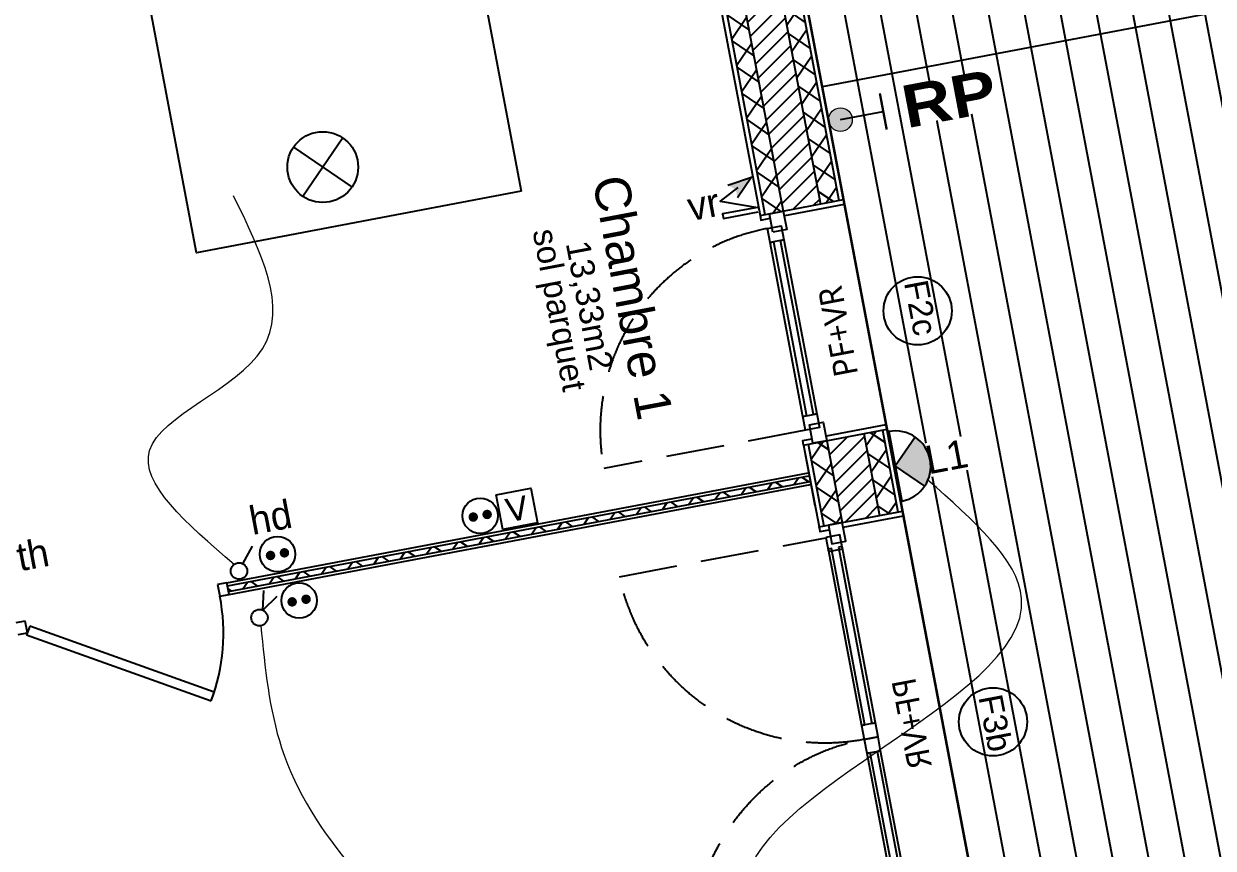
# Model space of a CAD drawing. Header units: centimetres. Extents: x 209280 to 319866, y -365283 to -277503.
# Drawn here: x 250196 to 255235, y -334022 to -330531 of the extents above; entities that cross this region are included whole.
import ezdxf

# ---------------------------------------------------------------- set-up
doc = ezdxf.new("R2010")
doc.units = ezdxf.units.CM
doc.linetypes.add('Style de ligne -2', pattern=[0.694425, 0.48607, -0.208355])
doc.layers.get('0').update_dxf_attribs({"color": 252})
doc.layers.add('3-BAT C-Niveau 1', color=252, linetype='Continuous')
doc.layers.add('prlm-EAU-EF', color=161, linetype='Continuous')
doc.layers.add('prlm-ELEC-CFA', color=1, linetype='Continuous', lineweight=25)
doc.layers.add('prlm-ELEC-CFO', color=1, linetype='Continuous', lineweight=25)
doc.layers.add('prlm-ZEROPLOT', color=254, linetype='Continuous', plot=False)
doc.styles.add('Helvetica', font='arial.ttf')
doc.styles.add('Lucida Grande', font='')
doc.styles.add('prlm-eau-ef', font='ariblk.ttf', dxfattribs={"height": 18})
doc.styles.add('prlm-elec-cfa', font='comic.ttf', dxfattribs={"height": 12})
doc.styles.add('prlm-elec-cfo', font='comic.ttf', dxfattribs={"height": 12})
doc.styles.get("Standard").update_dxf_attribs({"font": 'isocp.shx', "height": 100})
doc.styles.get('Lucida Grande').set_extended_font_data('Lucida Grande')
pattern_1 = [(325.723595, (88960.93, 134700.79), (45.054865, 66.106423), []), (55.723595, (88960.93, 134700.79), (66.106423, -45.054865), [])]
pattern_2 = [(45, (89146.82, 134700.79), (-31.2347524, 39.0434405), [])]
pattern_3 = [(325.723595, (88960.93, 134700.79), (45.054865, 66.106423), []), (55.723595, (88960.93, 134700.79), (66.106423, -45.054865), [])]

# ---------------------------------------------------------------- blocks, each defined once
blk = doc.blocks.new('Groupe-36-1')
at = {"linetype": 'Continuous'}
for p, q in [((16451.14, -45606.92), (16730.01, -47079.45)), ((16421.66, -45612.5), (16700.53, -47085.03)), ((16436.4, -45609.71), (16715.27, -47082.24)), ((16392.19, -45618.08), (16671.05, -47090.62)), ((16406.93, -45615.29), (16685.79, -47087.83)), ((16362.71, -45623.66), (16641.58, -47096.2)), ((16377.45, -45620.87), (16656.32, -47093.41)), ((16333.24, -45629.25), (16612.1, -47101.78)), ((16347.97, -45626.45), (16626.84, -47098.99)), ((16318.5, -45632.04), (16597.36, -47104.57)), ((16303.76, -45634.83), (16582.63, -47107.36))]:
    blk.add_line(p, q, dxfattribs=at)
blk = doc.blocks.new('PORTE FENETRE TYPE 3bis')
at = {"linetype": 'Style de ligne -2', "ltscale": 50.8}
blk.add_line((4, 16), (4, 103), dxfattribs=at)
at = {"linetype": 'Continuous', "lineweight": 25, "flags": 128}
for points in [[(-2, 18), (0, 18), (0, 14)], [(97, 18), (95, 18), (95, 14)], [(0, 7.7), (0, -18), (-2, -18)], [(95, 7.7), (95, -18), (97, -18)]]:
    blk.add_lwpolyline(points, dxfattribs=at)
at = {"linetype": 'Continuous', "flags": 128}
for points in [[(4, 16), (10, 16), (10, 10), (4, 10)], [(10, 16), (85, 16), (85, 14.5), (10, 14.5)], [(85, 16), (91, 16), (91, 10), (85, 10)], [(-2, 14), (6, 14), (6, 8), (-2, 8)], [(10, 11.5), (85, 11.5), (85, 10), (10, 10)], [(89, 14), (97, 14), (97, 8), (89, 8)]]:
    blk.add_lwpolyline(points, close=True, dxfattribs=at)
at = {"linetype": 'Style de ligne -2', "ltscale": 50.8}
blk.add_arc((4, 16), 87, 360, 90, dxfattribs=at)
at = {"insert": (23.21, -0.18), "char_height": 10.161, "attachment_point": 1, "line_spacing_factor": 0.978845, "style": 'Lucida Grande'}
blk.add_mtext('PF+VR ', dxfattribs=at)
blk = doc.blocks.new('PORTE FENETRE TYPE 2')
at = {"linetype": 'Style de ligne -2', "ltscale": 50.8}
for p, q in [((6.05, 105), (6.05, 16)), ((180, 16), (180, 105))]:
    blk.add_line(p, q, dxfattribs=at)
at = {"linetype": 'Continuous', "lineweight": 25, "flags": 128}
for points in [[(1, 18), (3, 18), (3, 14)], [(184.71, 18), (183, 18), (183, 14)], [(3, 8), (3, -18), (1, -18)], [(183, 8), (183, -18), (184.71, -18)]]:
    blk.add_lwpolyline(points, dxfattribs=at)
at = {"linetype": 'Continuous', "flags": 128}
for points in [[(6, 16), (12, 16), (12, 10), (6, 10)], [(11, 16), (87, 16), (87, 14.5), (11, 14.5)], [(87, 16), (93, 16), (93, 10), (87, 10)], [(93, 16), (99, 16), (99, 10), (93, 10)], [(99, 16), (176, 16), (176, 14.5), (99, 14.5)], [(174, 16), (180, 16), (180, 10), (174, 10)], [(1, 14), (9, 14), (9, 8), (1, 8)], [(11, 11.5), (87, 11.5), (87, 10), (11, 10)], [(99, 11.5), (176, 11.5), (176, 10), (99, 10)], [(177, 14), (184.71, 14), (184.71, 8), (177, 8)]]:
    blk.add_lwpolyline(points, close=True, dxfattribs=at)
at = {"linetype": 'Style de ligne -2', "ltscale": 50.8}
for centre, start, end in [((4, 16), 0, 88.4219), ((182, 16), 91.2873, 180)]:
    blk.add_arc(centre, 89, start, end, dxfattribs=at)
at = {"insert": (70.68, 0.04), "char_height": 10.161, "attachment_point": 1, "line_spacing_factor": 0.978845, "style": 'Lucida Grande'}
blk.add_mtext('PF+VR ', dxfattribs=at)
blk = doc.blocks.new('Groupe-287-1')
at = {"linetype": 'Continuous'}
blk.add_circle((16502.18, -46644.71), 14.45, dxfattribs=at)
at = {"insert": (16506.29, -46630.89), "char_height": 10.087, "attachment_point": 1, "rotation": 280.7236, "line_spacing_factor": 0.834288, "style": 'Helvetica'}
blk.add_mtext('F2c', dxfattribs=at)
blk = doc.blocks.new('Groupe-288-1')
at = {"linetype": 'Continuous'}
blk.add_circle((16534.13, -46818.8), 14.45, dxfattribs=at)
at = {"insert": (16537.83, -46806.39), "char_height": 10.087, "attachment_point": 1, "rotation": 280.7236, "line_spacing_factor": 0.834288, "style": 'Helvetica'}
blk.add_mtext('F3b', dxfattribs=at)
blk = doc.blocks.new('xi.rp')
at = {"layer": 'prlm-EAU-EF', "lineweight": 5}
h = blk.add_hatch(color=0, dxfattribs=at)
edge = h.paths.add_edge_path()
edge.add_arc((0, 5), 5, 0, 360)
at = {"layer": 'prlm-EAU-EF', "color": 0, "const_width": 1, "flags": 128}
blk.add_lwpolyline([(-7.82, 23.46), (7.82, 23.46)], dxfattribs=at)
at = {"layer": 'prlm-EAU-EF', "color": 0, "flags": 128}
blk.add_lwpolyline([(0, 5), (0, 23.46)], dxfattribs=at)
at = {"layer": 'prlm-EAU-EF', "color": 0, "lineweight": 5}
blk.add_circle((0, 5), 5, dxfattribs=at)
blk = doc.blocks.new('xi.LUM1')
at = {"layer": 'prlm-ELEC-CFO', "linetype": 'ByBlock', "lineweight": 5}
blk.add_hatch(color=0, dxfattribs=at).paths.add_polyline_path([(10.61, 10.61, 0.414214), (-10.61, 10.61), (0, 0)])
at = {"layer": 'prlm-ELEC-CFO', "color": 0, "linetype": 'ByBlock', "lineweight": -2, "flags": 128}
blk.add_lwpolyline([(15, 0, 1), (-15, 0)], format="xyb", close=True, dxfattribs=at)
at = {"layer": 'prlm-ELEC-CFO', "color": 0}
blk.add_lwpolyline([(-10.61, 10.61), (0, 0), (10.61, 10.61)], dxfattribs=at)
blk = doc.blocks.new('xi.PC')
at = {"color": 0, "lineweight": 5}
blk.add_wipeout([(-7.5, -7.5), (7.5, -7.5), (7.5, 7.5), (-7.5, 7.5)], dxfattribs=at).dxf.layer = 'prlm-ELEC-CFO'
at = {"layer": 'prlm-ELEC-CFO', "color": 0, "linetype": 'ByBlock', "lineweight": 5, "const_width": 2}
for points in [[(-4, 0, 1), (-2, 0, 1)], [(2, 0, 1), (4, 0, 1)]]:
    blk.add_lwpolyline(points, format="xyb", close=True, dxfattribs=at)
at = {"layer": 'prlm-ELEC-CFO', "color": 0, "linetype": 'ByBlock', "lineweight": -2}
blk.add_circle((0, 0), 7.5, dxfattribs=at)
blk = doc.blocks.new('xi.VV')
at = {"layer": 'prlm-ELEC-CFO', "color": 0}
blk.add_lwpolyline([(6.95, 3.42), (0.01, -1.13), (1.91, 6.95)], dxfattribs=at)
blk.add_circle((-2, -4), 3.5, dxfattribs=at)
blk = doc.blocks.new('xi.VR')
at = {"layer": 'prlm-ELEC-CFO', "lineweight": 5}
blk.add_hatch(color=0, dxfattribs=at).paths.add_polyline_path([(-3, 6), (-0.1, 3.7), (0, 0), (7.5, 7.5)])
at = {"layer": 'prlm-ELEC-CFO', "color": 0}
for points in [[(-3, 6), (7.5, 7.5), (0, 0)], [(0.95, 4.23), (-7.5, 0), (7.5, -5.5), (-7.5, -5.5), (-7.5, -7.5), (7.5, -7.5)]]:
    blk.add_lwpolyline(points, dxfattribs=at)
blk = doc.blocks.new('xi.TV')
at = {"layer": 'prlm-ELEC-CFA', "color": 0, "linetype": 'ByBlock', "lineweight": -2, "flags": 128}
blk.add_lwpolyline([(-7.5, 7.5), (7.5, 7.5), (7.5, -7.5), (-7.5, -7.5)], close=True, dxfattribs=at)
at = {"layer": 'prlm-ELEC-CFA', "color": 0, "linetype": 'ByBlock', "insert": (0, 0), "char_height": 10, "width": 11.36, "attachment_point": 5}
blk.add_mtext('{\\fVerdana|b0|i0|c0|p34;V}', dxfattribs=at)
blk = doc.blocks.new('xi.PCHD')
at = {"color": 0, "lineweight": 5}
blk.add_wipeout([(-7.5, -7.5), (7.5, -7.5), (7.5, 7.5), (-7.5, 7.5)], dxfattribs=at).dxf.layer = 'prlm-ELEC-CFO'
at = {"layer": 'prlm-ELEC-CFO', "color": 0, "linetype": 'ByBlock', "lineweight": 5, "const_width": 2}
for points in [[(-4, 0, 1), (-2, 0, 1)], [(2, 0, 1), (4, 0, 1)]]:
    blk.add_lwpolyline(points, format="xyb", close=True, dxfattribs=at)
at = {"layer": 'prlm-ELEC-CFO', "color": 0, "linetype": 'ByBlock', "lineweight": -2}
blk.add_circle((0, 0), 7.5, dxfattribs=at)
blk = doc.blocks.new('xi.SA')
at = {"layer": 'prlm-ELEC-CFO', "color": 0}
blk.add_lwpolyline([(0.2, -1.28), (5.5, 5.28)], dxfattribs=at)
blk.add_circle((-2, -4), 3.5, dxfattribs=at)
blk = doc.blocks.new('xi.PTCE')
at = {"layer": 'prlm-ELEC-CFO', "color": 0}
for points in [[(-10.61, 10.61), (10.61, -10.61)], [(10.61, 10.61), (-10.61, -10.61)]]:
    blk.add_lwpolyline(points, dxfattribs=at)
at = {"layer": 'prlm-ELEC-CFO', "color": 0, "linetype": 'ByBlock'}
blk.add_circle((0, 0), 15, dxfattribs=at)
blk = doc.blocks.new('Groupe-156-1')
at = {"linetype": 'Continuous'}
for p, q in [((16298.88, -46407.37), (16161.32, -46433.42)), ((16298.88, -46407.37), (16168.29, -46470.28)), ((16298.88, -46407.37), (16192.78, -46498.71)), ((16168.29, -46470.28), (16161.32, -46433.35)), ((16168.29, -46470.28), (16192.83, -46498.76))]:
    blk.add_line(p, q, dxfattribs=at)
at = {"linetype": 'Continuous', "flags": 128}
blk.add_lwpolyline([(16334.23, -46594.05), (16196.68, -46620.1), (16161.32, -46433.42), (16298.88, -46407.37)], close=True, dxfattribs=at)

msp = doc.modelspace()

# ---------------------------------------------------------------- hatches: boundary and pattern name
at = {"linetype": 'Continuous'}
h = msp.add_hatch(dxfattribs=at)
h.set_pattern_fill('02_ISOLANT', color=256, scale=10, angle=10.723595, style=0, pattern_type=2)
h.set_pattern_definition([(55.723595, (88960.93, 134700.79), (-66.106423, 45.054865), []), (145.723595, (88960.93, 134700.79), (45.054865, 66.106423), [])])
h.paths.add_polyline_path([(251058.978, -332911.479), (251063.444, -332935.06), (253526.954, -332468.525), (253522.488, -332444.944)])
at = {"layer": '3-BAT C-Niveau 1', "linetype": 'Continuous'}
h = msp.add_hatch(dxfattribs=at)
h.set_pattern_fill('02_ISOLANT', color=256, scale=10, angle=-79.276405, style=0, pattern_type=2)
h.set_pattern_definition(pattern_3)
h.paths.add_polyline_path([(252759.731, -326580.638), (252681.128, -326595.524), (253570.896, -331293.879), (253649.499, -331278.994)])
h = msp.add_hatch(dxfattribs=at)
h.set_pattern_fill('02_ISOLANT', color=256, scale=10, angle=-79.276405, style=0, pattern_type=2)
h.set_pattern_definition(pattern_3)
h.paths.add_polyline_path([(252523.922, -326625.295), (252445.319, -326640.181), (253335.087, -331338.536), (253413.69, -331323.651)])
h = msp.add_hatch(dxfattribs=at)
h.set_pattern_fill('MURS MACONNERIE-2', color=256, scale=10, style=0, pattern_type=2)
h.set_pattern_definition(pattern_2)
h.paths.add_polyline_path([(252681.128, -326595.524), (252523.922, -326625.295), (253413.69, -331323.651), (253570.896, -331293.879)])
h = msp.add_hatch(dxfattribs=at)
h.set_pattern_fill('MURS MACONNERIE-2', color=256, scale=10, style=0, pattern_type=2)
h.set_pattern_definition(pattern_2)
h.paths.add_polyline_path([(253755.106, -332266.59), (253597.9, -332296.362), (253663.512, -332642.816), (253820.717, -332613.045)])
h = msp.add_hatch(dxfattribs=at)
h.set_pattern_fill('02_ISOLANT', color=256, scale=10, angle=-79.276405, style=0, pattern_type=2)
h.set_pattern_definition(pattern_1)
h.paths.add_polyline_path([(253833.709, -332251.704), (253755.106, -332266.59), (253820.717, -332613.045), (253899.32, -332598.159)])
h = msp.add_hatch(dxfattribs=at)
h.set_pattern_fill('02_ISOLANT', color=256, scale=10, angle=-79.276405, style=0, pattern_type=2)
h.set_pattern_definition(pattern_1)
h.paths.add_polyline_path([(253597.9, -332296.362), (253519.298, -332311.247), (253584.909, -332657.702), (253663.512, -332642.816)])

# ---------------------------------------------------------------- linework, layer by layer
at = {"linetype": 'Continuous'}
for p, q in [((251056.559, -332898.707), (253520.069, -332432.171)), ((251058.978, -332911.479), (253522.488, -332444.944)), ((251058.978, -332911.479), (253522.488, -332444.944)), ((251063.444, -332935.06), (253526.954, -332468.525)), ((251063.444, -332935.06), (253526.954, -332468.525)), ((251056.559, -332898.707), (251017.257, -332906.149)), ((251017.257, -332906.149), (251026.563, -332955.287)), ((251065.865, -332947.844), (251056.559, -332898.707)), ((251026.563, -332955.287), (251065.865, -332947.844)), ((250201.752, -333060.589), (250162.451, -333068.031)), ((250211.058, -333109.726), (250201.752, -333060.589)), ((250221.154, -333081.481), (250207.691, -333119.148)), ((251002.726, -333360.847), (250221.154, -333081.481)), ((250171.757, -333117.169), (250211.058, -333109.726)), ((250207.691, -333119.148), (250989.263, -333398.513)), ((250989.263, -333398.513), (251002.726, -333360.847))]:
    msp.add_line(p, q, dxfattribs=at)
at = {"linetype": 'Continuous', "lineweight": 25}
for p, q in [((251056.559, -332898.707), (253520.069, -332432.171)), ((251065.862, -332947.833), (253529.373, -332481.297)), ((251065.862, -332947.833), (251056.559, -332898.707))]:
    msp.add_line(p, q, dxfattribs=at)
at = {"linetype": 'Continuous'}
msp.add_arc((250211.058, -333109.726), 830.542, 339.640472, 10.723595, dxfattribs=at)
at = {"layer": '3-BAT C-Niveau 1', "linetype": 'Continuous'}
for p, q in [((252759.731, -326580.638), (253649.499, -331278.994)), ((252779.382, -326576.916), (253669.149, -331275.272)), ((252681.128, -326595.524), (253570.896, -331293.879)), ((252425.669, -326643.902), (253315.436, -331342.258)), ((252445.319, -326640.181), (253335.087, -331338.536)), ((259088.471, -329754.495), (253578.749, -330797.918)), ((253755.106, -332266.59), (253820.717, -332613.045)), ((253833.709, -332251.704), (253899.32, -332598.159)), ((253853.36, -332247.983), (253918.971, -332594.438)), ((253499.647, -332314.969), (253565.258, -332661.423)), ((253519.298, -332311.247), (253584.909, -332657.702))]:
    msp.add_line(p, q, dxfattribs=at)
at = {"layer": '3-BAT C-Niveau 1', "linetype": 'Continuous', "lineweight": 25}
for p, q in [((252779.382, -326576.916), (253669.149, -331275.272)), ((252523.922, -326625.295), (253413.69, -331323.651)), ((252681.128, -326595.524), (253570.896, -331293.879)), ((252998.98, -329671.234), (253315.436, -331342.258)), ((253315.436, -331342.258), (253669.149, -331275.272)), ((253499.647, -332314.969), (253853.36, -332247.983)), ((253755.106, -332266.59), (253820.717, -332613.045)), ((253853.36, -332247.983), (253918.971, -332594.438)), ((253499.647, -332314.969), (253547.996, -332570.274)), ((253597.9, -332296.362), (253663.512, -332642.816)), ((253565.258, -332661.423), (253918.971, -332594.438)), ((253566.603, -332668.528), (253565.258, -332661.423))]:
    msp.add_line(p, q, dxfattribs=at)
at = {"layer": '3-BAT C-Niveau 1', "linetype": 'Continuous', "flags": 128}
msp.add_lwpolyline([(258753.542, -327985.93), (260149.526, -335357.326), (254639.805, -336400.749), (253243.82, -329029.352)], close=True, dxfattribs=at)
at = {"layer": 'prlm-ELEC-CFO', "lineweight": 13}
msp.add_spline([(253507.081, -334632.8), (253251.857, -334273.429), (254423.576, -332964.264), (254026.44, -332463.195)], degree=3, dxfattribs=at)
at = {"layer": 'prlm-ZEROPLOT'}
for points in [[(251799.049, -321400.62), (257701.964, -320282.734), (260594.832, -335558.309), (254691.916, -336676.195)], [(232404.524, -331928.72), (238496.448, -330775.04), (237242.617, -324154.276), (251799.049, -321400.62), (254691.971, -336676.21), (240136.035, -339432.765), (238881.255, -332806.99), (232789.431, -333960.651)]]:
    msp.add_lwpolyline(points, close=True, dxfattribs=at)

# ---------------------------------------------------------------- block references
at = {"xscale": 10, "yscale": 10, "zscale": 10}
msp.add_blockref('Groupe-156-1', (88960.928, 134700.79), dxfattribs=at)
at = {"layer": '3-BAT C-Niveau 1', "xscale": 10, "yscale": 10, "zscale": 10}
for name in ['Groupe-36-1', 'Groupe-287-1', 'Groupe-288-1']:
    msp.add_blockref(name, (88960.928, 134700.79), dxfattribs=at)
at = {"layer": '3-BAT C-Niveau 1', "yscale": 10, "zscale": 10, "rotation": 100.7235947438858}
for name, p, xscale in [('PORTE FENETRE TYPE 3bis', (253672.782, -332261.825), 10), ('PORTE FENETRE TYPE 2', (253740.254, -332618.105), -10)]:
    msp.add_blockref(name, p, dxfattribs=dict(at, xscale=xscale))
at = {"layer": 'prlm-EAU-EF', "xscale": 10, "yscale": 10, "zscale": 10, "rotation": 280.7235947438903}
msp.add_blockref('xi.rp', (253606.772, -330945.614), dxfattribs=at)
at = {"layer": 'prlm-ELEC-CFA', "xscale": 10, "yscale": 10, "zscale": 10, "rotation": 10.72360141139323}
msp.add_blockref('xi.TV', (252284.902, -332584.94), dxfattribs=at)
at = {"layer": 'prlm-ELEC-CFO', "xscale": 10, "yscale": 10, "zscale": 10, "rotation": 10.72360141139323}
msp.add_blockref('xi.PTCE', (251462.629, -331137.456), dxfattribs=at)

# ---------------------------------------------------------------- texts
at = {"attachment_point": 2, "rotation": 280.723595, "line_spacing_factor": 0.834288, "style": 'Helvetica'}
for s, insert, char_height in [('Chambre 1\\P{\\H0.6752x;13,33m2}\\P', (252850.653, -331674.944), 151.30859), ('sol parquet', (252515.348, -331732.483), 100.8724)]:
    msp.add_mtext(s, dxfattribs=dict(at, insert=insert, char_height=char_height))

# ---------------------------------------------------------------- next in the draw order: block references
at = {"layer": 'prlm-ELEC-CFO', "xscale": 10, "yscale": 10, "zscale": 10, "rotation": 10.72360141139323}
for p in [(252129.556, -332614.351), (251362.462, -332973.423)]:
    msp.add_blockref('xi.PC', p, dxfattribs=at)

# ---------------------------------------------------------------- next in the draw order: texts
at = {"layer": 'prlm-EAU-EF', "lineweight": 20, "insert": (254099.881, -330759.24), "char_height": 180, "attachment_point": 2, "rotation": 10.723601, "line_spacing_factor": 0.8, "style": 'prlm-eau-ef', "bg_fill": 3, "box_fill_scale": 0.95, "bg_fill_color": 256, "bg_fill_transparency": 0}
msp.add_mtext('RP', dxfattribs=at)
at = {"layer": 'prlm-ELEC-CFO', "lineweight": 20, "char_height": 120, "attachment_point": 5, "rotation": 10.723601, "line_spacing_factor": 0.8, "bg_fill": 3, "box_fill_scale": 1.1, "bg_fill_color": 256, "bg_fill_transparency": 0}
for s, insert, style in [('vr', (253075.233, -331295.34), 'prlm-elec-cfo'), ('L1', (254105.615, -332363.716), 'prlm-elec-cfo'), ('hd', (251241.356, -332621.379), 'prlm-elec-cfo'), ('th', (250234.082, -332779.272), 'prlm-elec-cfa')]:
    msp.add_mtext(s, dxfattribs=dict(at, insert=insert, style=style))

# ---------------------------------------------------------------- next in the draw order: linework, layer by layer
at = {"layer": 'prlm-ELEC-CFO', "lineweight": 13}
msp.add_spline([(251200.363, -333080.448), (251288.292, -333597.303), (252030.143, -334553.015)], degree=3, dxfattribs=at)

# ---------------------------------------------------------------- next in the draw order: block references
at = {"layer": 'prlm-ELEC-CFO', "xscale": 10, "yscale": 10, "zscale": 10}
for name, p, rotation in [('xi.VR', (253219.838, -331267.954), 10.72360141139323), ('xi.LUM1', (253888.239, -332404.883), 280.7236014113937), ('xi.PCHD', (251270.808, -332776.937), 10.72360141139323), ('xi.VV', (251206.701, -333002.921), 10.72360141139323)]:
    msp.add_blockref(name, p, dxfattribs=dict(at, rotation=rotation))

# ---------------------------------------------------------------- next in the draw order: linework, layer by layer
at = {"layer": 'prlm-ELEC-CFO', "lineweight": 13}
msp.add_spline([(251086.994, -332820.392), (250728.997, -332337.764), (251207.031, -331907.127), (251084.219, -331258.626)], degree=3, dxfattribs=at)

# ---------------------------------------------------------------- next in the draw order: block references
at = {"layer": 'prlm-ELEC-CFO', "xscale": 10, "yscale": 10, "zscale": 10, "rotation": 10.72360141139323}
msp.add_blockref('xi.SA', (251120.053, -332805.48), dxfattribs=at)

doc.saveas('drawing.dxf')
